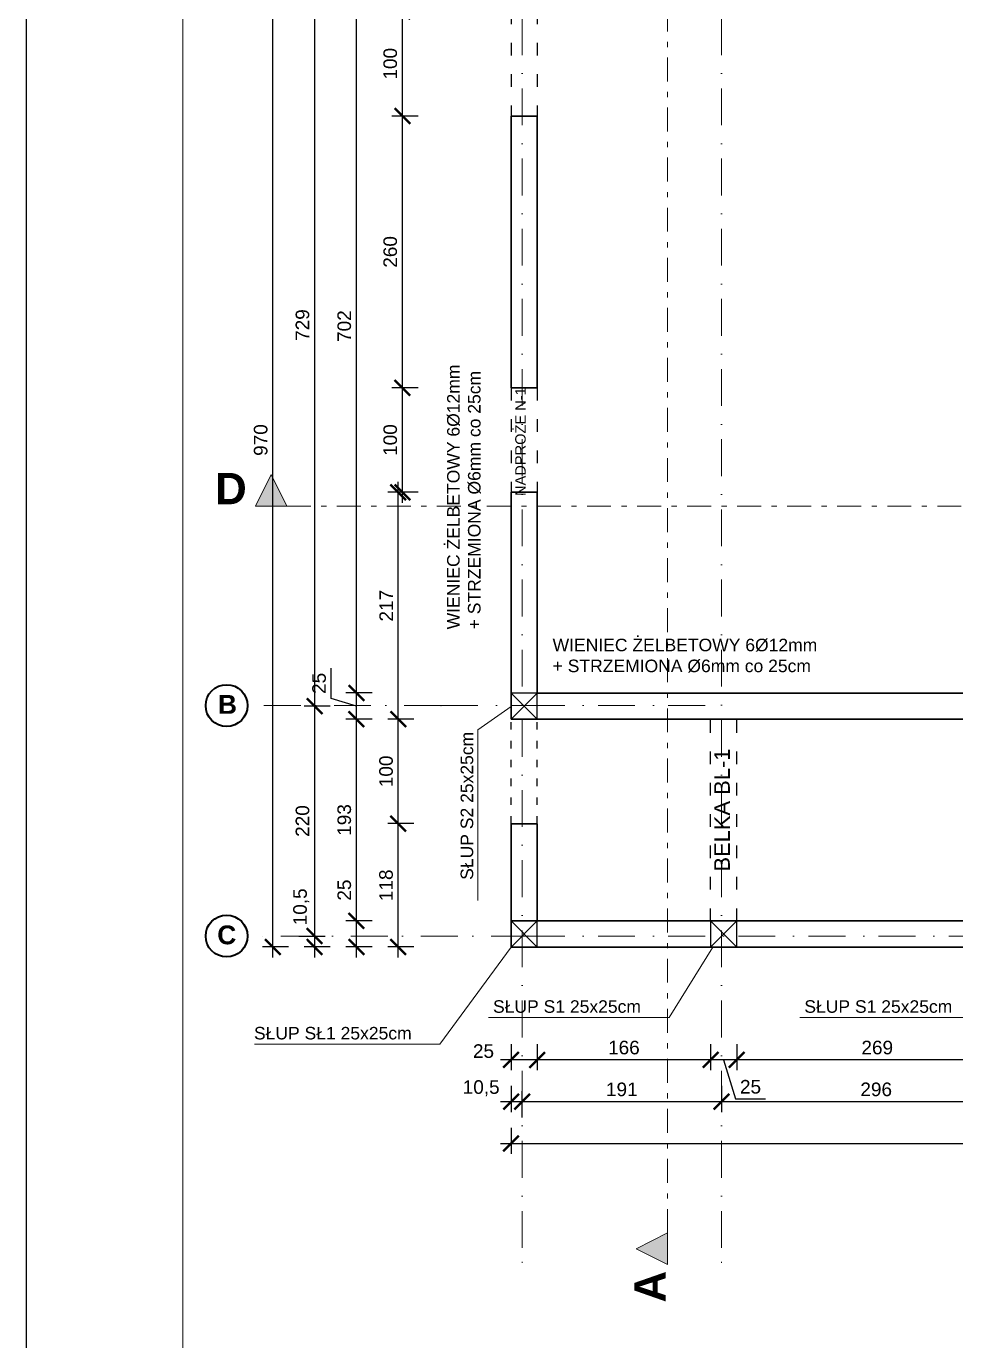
# Model space of a CAD drawing. Header units: millimetres. Extents: x 4647 to 73915, y -13612 to -8141.
# Drawn here: x 11099 to 11989, y -11752 to -10494 of the extents above; entities that cross this region are included whole.
import ezdxf
from ezdxf.enums import TextEntityAlignment as Align

# ---------------------------------------------------------------- set-up
doc = ezdxf.new("R2010")
doc.units = ezdxf.units.MM
for name, pattern in [('ACAD_ISO03W100', [30, 12, -18]), ('Kropki i Kreski', [67.027776, 35.277777, -17.638888, 0, -14.111111]), ('Przerywana podwójnie', [47.9, 22.9, -10, 5, -10])]:
    doc.linetypes.add(name, pattern=pattern)
for name, color, linetype, lineweight in [('a_beton_c', 3, 'ACAD_ISO03W100', 25), ('a_murowane_b', 20, 'Continuous', 30), ('a_opisy', 252, 'Continuous', 9), ('a_wymiary', 250, 'Continuous', 9), ('Cienka', 1, 'Continuous', 15), ('Konstrukcja - Siatka mod_Nr_Pióra__1', 7, 'Continuous', 5), ('Konstrukcja - Siatka mod_Nr_Pióra__7', 7, 'Continuous', 35), ('Opisy - Tekst_Nr_Pióra__1', 7, 'Continuous', 13), ('Znaczniki - Przekroje_Nr_Pióra__1', 7, 'Continuous', 5)]:
    doc.layers.add(name, color=color, linetype=linetype, lineweight=lineweight)
doc.layers.add('Konstrukcja - Siatka mod', color=7, linetype='Continuous')
doc.layers.add('Znaczniki - Przekroje', color=7, linetype='Continuous')
doc.layers.add('Konstrukcja - Siatka mod_Nr_Pióra__4', color=7, linetype='Continuous', lineweight=5, true_color=0x029e21)
doc.layers.add('Znaczniki - Przekroje_Nr_Pióra__5', color=7, linetype='Continuous', lineweight=5, true_color=0x40a5ff)
doc.styles.add('GENERATED_STYLE_1', font='arialbd.ttf')
doc.styles.get("Standard").update_dxf_attribs({"font": 'arial.ttf'})
doc.dimstyles.new('1-100', dxfattribs={"dimtxt": 13, "dimasz": 15, "dimexe": 10, "dimexo": 20, "dimgap": 5, "dimtad": 1, "dimdec": 1, "dimrnd": 0.5, "dimtxsty": 'Standard', "dimblk": 'ARCHTICK', "dimcen": 0.09, "dimdle": 10, "dimadec": 0, "dimazin": 0, "dimtfac": 1, "dimtdec": 1, "dimtofl": 0, "dimtmove": 0, "dimatfit": 3, "dimfxl": 10, "dimfxlon": 1, "dimtolj": 1, "dimtzin": 0, "dimarcsym": 0})

# ---------------------------------------------------------------- blocks, each defined once
blk = doc.blocks.new('Standardowy znacznik siatki_2')
at = {"layer": 'Konstrukcja - Siatka mod_Nr_Pióra__4', "linetype": 'Kropki i Kreski'}
for p, q in [((268.5, 0), (1533.2, 0)), ((1533.2, 0), (1801.7, 0)), ((268.5, 0), (0, 0))]:
    blk.add_line(p, q, dxfattribs=at)
blk.add_point((268.5, 0), dxfattribs=at)
blk.add_point((268.5, 0), dxfattribs=at)
at = {"layer": 'Konstrukcja - Siatka mod_Nr_Pióra__7', "linetype": 'Continuous'}
blk.add_circle((-20, 0), 20, dxfattribs=at)
at = {"layer": 'Konstrukcja - Siatka mod_Nr_Pióra__1', "style": 'GENERATED_STYLE_1'}
blk.add_attdef('AC_MarkerText_1', text='', height=18, dxfattribs=at).set_placement((-28.9, -13.3), align=Align.BOTTOM_LEFT)
blk = doc.blocks.new('Standardowy znacznik siatki_3')
at = {"layer": 'Konstrukcja - Siatka mod_Nr_Pióra__4', "linetype": 'Kropki i Kreski'}
for p, q in [((1, 0), (1660.6, 0)), ((1660.6, 0), (1661.6, 0))]:
    blk.add_line(p, q, dxfattribs=at)
at = {"layer": 'Konstrukcja - Siatka mod_Nr_Pióra__1', "style": 'GENERATED_STYLE_1'}
blk.add_attdef('AC_MarkerText_1', text='', height=18, rotation=90, dxfattribs=at).set_placement((-6.7, -6.8), align=Align.BOTTOM_LEFT)
blk = doc.blocks.new('Standardowy znacznik siatki_7')
at = {"layer": 'Konstrukcja - Siatka mod_Nr_Pióra__4', "linetype": 'Kropki i Kreski'}
for p, q in [((185.3, 0), (268.5, 0)), ((268.5, 0), (453.8, 0)), ((185.3, 0), (0, 0))]:
    blk.add_line(p, q, dxfattribs=at)
blk.add_point((185.3, 0), dxfattribs=at)
blk.add_point((185.3, 0), dxfattribs=at)
at = {"layer": 'Konstrukcja - Siatka mod_Nr_Pióra__7', "linetype": 'Continuous'}
blk.add_circle((-20, 0), 20, dxfattribs=at)
at = {"layer": 'Konstrukcja - Siatka mod_Nr_Pióra__1', "style": 'GENERATED_STYLE_1'}
blk.add_attdef('AC_MarkerText_1', text='', height=18, dxfattribs=at).set_placement((-28.2, -13.3), align=Align.BOTTOM_LEFT)
blk = doc.blocks.new('Standardowy znacznik siatki_8')
at = {"layer": 'Konstrukcja - Siatka mod_Nr_Pióra__4', "linetype": 'Kropki i Kreski'}
for p, q in [((1, 0), (1660.6, 0)), ((1660.6, 0), (1661.6, 0))]:
    blk.add_line(p, q, dxfattribs=at)
at = {"layer": 'Konstrukcja - Siatka mod_Nr_Pióra__1', "style": 'GENERATED_STYLE_1'}
blk.add_attdef('AC_MarkerText_1', text='', height=18, rotation=90, dxfattribs=at).set_placement((-6.7, -6.8), align=Align.BOTTOM_LEFT)
blk = doc.blocks.new('Płaszczyzna odcinająca_4', base_point=(8702.4, 399.4))
at = {"layer": 'Znaczniki - Przekroje_Nr_Pióra__1', "linetype": 'Continuous'}
for points in [[(8687.4, 399.4), (8717.4, 399.4), (8702.4, 429.4)], [(10476.6, 399.4), (10446.6, 399.4), (10461.6, 429.4)]]:
    blk.add_hatch(color=256, dxfattribs=at).paths.add_polyline_path(points, flags=0)
for p, q in [((8702.4, 429.4), (8687.4, 399.4)), ((8717.4, 399.4), (8702.4, 429.4)), ((10446.6, 399.4), (10461.6, 429.4)), ((10461.6, 429.4), (10476.6, 399.4)), ((8687.4, 399.4), (8717.4, 399.4)), ((10476.6, 399.4), (10446.6, 399.4))]:
    blk.add_line(p, q, dxfattribs=at)
at = {"layer": 'Znaczniki - Przekroje_Nr_Pióra__5', "linetype": 'Przerywana podwójnie'}
for p, q in [((8717.4, 399.4), (10112.9, 399.4)), ((10112.9, 399.4), (10446.6, 399.4))]:
    blk.add_line(p, q, dxfattribs=at)
blk.add_point((10112.9, 399.4), dxfattribs=at)
at = {"layer": 'Znaczniki - Przekroje_Nr_Pióra__1', "linetype": 'Continuous', "char_height": 30, "attachment_point": 7, "style": 'GENERATED_STYLE_1'}
for insert in [(8648.8, 401.1), (10485.6, 401.1)]:
    blk.add_mtext('{D}', dxfattribs=dict(at, insert=insert))
blk = doc.blocks.new('Płaszczyzna odcinająca_1', base_point=(9081.8, -311.1))
at = {"layer": 'Znaczniki - Przekroje_Nr_Pióra__1', "linetype": 'Continuous'}
blk.add_hatch(color=256, dxfattribs=at).paths.add_polyline_path([(9081.8, -326.1), (9081.8, -296.1), (9051.8, -311.1)], flags=0)
for p, q in [((9081.8, -296.1), (9051.8, -311.1)), ((9081.8, -326.1), (9081.8, -296.1)), ((9051.8, -311.1), (9081.8, -326.1))]:
    blk.add_line(p, q, dxfattribs=at)
at = {"layer": 'Znaczniki - Przekroje_Nr_Pióra__5', "linetype": 'Przerywana podwójnie'}
blk.add_line((9081.8, -296.1), (9081.8, 972.5), dxfattribs=at)
at = {"layer": 'Znaczniki - Przekroje_Nr_Pióra__1', "linetype": 'Continuous', "insert": (9080, -362.6), "char_height": 30, "attachment_point": 7, "rotation": 90, "style": 'GENERATED_STYLE_1'}
blk.add_mtext('{A}', dxfattribs=at)
blk = doc.blocks.new('_ArchTick')
at = {"color": 0, "linetype": 'ByBlock', "const_width": 0.15}
blk.add_lwpolyline([(-0.5, -0.5), (0.5, 0.5)], dxfattribs=at)
blk = doc.blocks.new('*D397')
at = {"layer": 'a_wymiary', "color": 0, "lineweight": -2, "transparency": 16777216}
for p, q in [((11779, -11468.2), (11779, -11493.2)), ((12048, -11468.2), (12048, -11493.2)), ((12058, -11483.2), (11769, -11483.2))]:
    blk.add_line(p, q, dxfattribs=at)
at = {"layer": 'DEFPOINTS', "color": 0, "transparency": 16777216}
for p in [(11779, -11375.2), (12048, -11375.2), (11779, -11483.2)]:
    blk.add_point(p, dxfattribs=at)
at = {"layer": 'a_wymiary', "color": 0, "lineweight": -2, "transparency": 16777216, "xscale": 15, "yscale": 15, "zscale": 15, "rotation": 180}
blk.add_blockref('_ArchTick', (11779, -11483.2), dxfattribs=at)
at = {"layer": 'a_wymiary', "color": 0, "lineweight": -2, "transparency": 16777216, "xscale": 15, "yscale": 15, "zscale": 15}
blk.add_blockref('_ArchTick', (12048, -11483.2), dxfattribs=at)
at = {"layer": 'a_wymiary', "color": 0, "transparency": 16777216, "insert": (11913.5, -11471.5), "char_height": 13, "attachment_point": 5}
blk.add_mtext('\\A1;269', dxfattribs=at)
blk = doc.blocks.new('*D398')
at = {"layer": 'a_wymiary', "color": 0, "lineweight": -2, "transparency": 16777216}
for p, q in [((11754, -11468.2), (11754, -11493.2)), ((11779, -11468.2), (11779, -11493.2)), ((11789, -11483.2), (11744, -11483.2)), ((11766.5, -11483.2), (11777.7, -11520.6)), ((11777.7, -11520.6), (11806.7, -11520.6))]:
    blk.add_line(p, q, dxfattribs=at)
at = {"layer": 'DEFPOINTS', "color": 0, "transparency": 16777216}
for p in [(11754, -11375.2), (11779, -11375.2), (11754, -11483.2)]:
    blk.add_point(p, dxfattribs=at)
at = {"layer": 'a_wymiary', "color": 0, "lineweight": -2, "transparency": 16777216, "xscale": 15, "yscale": 15, "zscale": 15, "rotation": 180}
blk.add_blockref('_ArchTick', (11754, -11483.2), dxfattribs=at)
at = {"layer": 'a_wymiary', "color": 0, "lineweight": -2, "transparency": 16777216, "xscale": 15, "yscale": 15, "zscale": 15}
blk.add_blockref('_ArchTick', (11779, -11483.2), dxfattribs=at)
at = {"layer": 'a_wymiary', "color": 0, "transparency": 16777216, "insert": (11792.2, -11509), "char_height": 13, "attachment_point": 5}
blk.add_mtext('\\A1;25', dxfattribs=at)
blk = doc.blocks.new('*D399')
at = {"layer": 'a_wymiary', "color": 0, "lineweight": -2, "transparency": 16777216}
for p, q in [((11588, -11468.2), (11588, -11493.2)), ((11754, -11468.2), (11754, -11493.2)), ((11764, -11483.2), (11578, -11483.2))]:
    blk.add_line(p, q, dxfattribs=at)
at = {"layer": 'DEFPOINTS', "color": 0, "transparency": 16777216}
for p in [(11754, -11375.2), (11588, -11393.6), (11588, -11483.2)]:
    blk.add_point(p, dxfattribs=at)
at = {"layer": 'a_wymiary', "color": 0, "lineweight": -2, "transparency": 16777216, "xscale": 15, "yscale": 15, "zscale": 15, "rotation": 180}
blk.add_blockref('_ArchTick', (11588, -11483.2), dxfattribs=at)
at = {"layer": 'a_wymiary', "color": 0, "lineweight": -2, "transparency": 16777216, "xscale": 15, "yscale": 15, "zscale": 15}
blk.add_blockref('_ArchTick', (11754, -11483.2), dxfattribs=at)
at = {"layer": 'a_wymiary', "color": 0, "transparency": 16777216, "insert": (11671, -11471.5), "char_height": 13, "attachment_point": 5}
blk.add_mtext('\\A1;166', dxfattribs=at)
blk = doc.blocks.new('*D400')
at = {"layer": 'a_wymiary', "color": 0, "lineweight": -2, "transparency": 16777216}
for p, q in [((11563, -11468.2), (11563, -11493.2)), ((11588, -11468.2), (11588, -11493.2)), ((11598, -11483.2), (11553, -11483.2))]:
    blk.add_line(p, q, dxfattribs=at)
at = {"layer": 'DEFPOINTS', "color": 0, "transparency": 16777216}
for p in [(11563, -11393.6), (11588, -11393.6), (11563, -11483.2)]:
    blk.add_point(p, dxfattribs=at)
at = {"layer": 'a_wymiary', "color": 0, "lineweight": -2, "transparency": 16777216, "xscale": 15, "yscale": 15, "zscale": 15, "rotation": 180}
blk.add_blockref('_ArchTick', (11563, -11483.2), dxfattribs=at)
at = {"layer": 'a_wymiary', "color": 0, "lineweight": -2, "transparency": 16777216, "xscale": 15, "yscale": 15, "zscale": 15}
blk.add_blockref('_ArchTick', (11588, -11483.2), dxfattribs=at)
at = {"layer": 'a_wymiary', "color": 0, "transparency": 16777216, "insert": (11536.6, -11474.9), "char_height": 13, "attachment_point": 5}
blk.add_mtext('\\A1;25', dxfattribs=at)
blk = doc.blocks.new('*D404')
at = {"layer": 'a_wymiary', "color": 0, "lineweight": -2, "transparency": 16777216}
for p, q in [((11764.5, -11508.2), (11764.5, -11533.2)), ((12060.5, -11508.2), (12060.5, -11533.2)), ((12070.5, -11523.2), (11754.5, -11523.2))]:
    blk.add_line(p, q, dxfattribs=at)
at = {"layer": 'DEFPOINTS', "color": 0, "transparency": 16777216}
for p in [(11764.5, -11375.2), (12060.5, -11375.2), (11764.5, -11523.2)]:
    blk.add_point(p, dxfattribs=at)
at = {"layer": 'a_wymiary', "color": 0, "lineweight": -2, "transparency": 16777216, "xscale": 15, "yscale": 15, "zscale": 15, "rotation": 180}
blk.add_blockref('_ArchTick', (11764.5, -11523.2), dxfattribs=at)
at = {"layer": 'a_wymiary', "color": 0, "lineweight": -2, "transparency": 16777216, "xscale": 15, "yscale": 15, "zscale": 15}
blk.add_blockref('_ArchTick', (12060.5, -11523.2), dxfattribs=at)
at = {"layer": 'a_wymiary', "color": 0, "transparency": 16777216, "insert": (11912.5, -11511.5), "char_height": 13, "attachment_point": 5}
blk.add_mtext('\\A1;296', dxfattribs=at)
blk = doc.blocks.new('*D405')
at = {"layer": 'a_wymiary', "color": 0, "lineweight": -2, "transparency": 16777216}
for p, q in [((11573.5, -11538.2), (11573.5, -11513.2)), ((11764.5, -11508.2), (11764.5, -11533.2)), ((11774.5, -11523.2), (11563.5, -11523.2))]:
    blk.add_line(p, q, dxfattribs=at)
at = {"layer": 'DEFPOINTS', "color": 0, "transparency": 16777216}
for p in [(11764.5, -11379.2), (11573.5, -11523.2), (11573.5, -11676.3)]:
    blk.add_point(p, dxfattribs=at)
at = {"layer": 'a_wymiary', "color": 0, "lineweight": -2, "transparency": 16777216, "xscale": 15, "yscale": 15, "zscale": 15, "rotation": 180}
blk.add_blockref('_ArchTick', (11573.5, -11523.2), dxfattribs=at)
at = {"layer": 'a_wymiary', "color": 0, "lineweight": -2, "transparency": 16777216, "xscale": 15, "yscale": 15, "zscale": 15}
blk.add_blockref('_ArchTick', (11764.5, -11523.2), dxfattribs=at)
at = {"layer": 'a_wymiary', "color": 0, "transparency": 16777216, "insert": (11669, -11511.5), "char_height": 13, "attachment_point": 5}
blk.add_mtext('\\A1;191', dxfattribs=at)
blk = doc.blocks.new('*D406')
at = {"layer": 'a_wymiary', "color": 0, "lineweight": -2, "transparency": 16777216}
for p, q in [((11563, -11508.2), (11563, -11533.2)), ((11573.5, -11538.2), (11573.5, -11513.2)), ((11583.5, -11523.2), (11553, -11523.2))]:
    blk.add_line(p, q, dxfattribs=at)
at = {"layer": 'DEFPOINTS', "color": 0, "transparency": 16777216}
for p in [(11563, -11375.2), (11563, -11523.2), (11573.5, -11676.3)]:
    blk.add_point(p, dxfattribs=at)
at = {"layer": 'a_wymiary', "color": 0, "lineweight": -2, "transparency": 16777216, "xscale": 15, "yscale": 15, "zscale": 15, "rotation": 180}
blk.add_blockref('_ArchTick', (11563, -11523.2), dxfattribs=at)
at = {"layer": 'a_wymiary', "color": 0, "lineweight": -2, "transparency": 16777216, "xscale": 15, "yscale": 15, "zscale": 15}
blk.add_blockref('_ArchTick', (11573.5, -11523.2), dxfattribs=at)
at = {"layer": 'a_wymiary', "color": 0, "transparency": 16777216, "insert": (11534.4, -11510.4), "char_height": 13, "attachment_point": 5}
blk.add_mtext('\\A1;10,5', dxfattribs=at)
blk = doc.blocks.new('*D407')
at = {"layer": 'a_wymiary', "color": 0, "lineweight": -2, "transparency": 16777216}
for p, q in [((11563, -11548.2), (11563, -11573.2)), ((12835, -11548.2), (12835, -11573.2)), ((11553, -11563.2), (12845, -11563.2))]:
    blk.add_line(p, q, dxfattribs=at)
at = {"layer": 'DEFPOINTS', "color": 0, "transparency": 16777216}
for p in [(11563, -11375.2), (12835, -11375.2), (12835, -11563.2)]:
    blk.add_point(p, dxfattribs=at)
at = {"layer": 'a_wymiary', "color": 0, "lineweight": -2, "transparency": 16777216, "xscale": 15, "yscale": 15, "zscale": 15, "rotation": 180}
blk.add_blockref('_ArchTick', (11563, -11563.2), dxfattribs=at)
at = {"layer": 'a_wymiary', "color": 0, "lineweight": -2, "transparency": 16777216, "xscale": 15, "yscale": 15, "zscale": 15}
blk.add_blockref('_ArchTick', (12835, -11563.2), dxfattribs=at)
at = {"layer": 'a_wymiary', "color": 0, "transparency": 16777216, "insert": (12199, -11551.7), "char_height": 13, "attachment_point": 5}
blk.add_mtext('\\A1;1272', dxfattribs=at)
blk = doc.blocks.new('*D408')
at = {"layer": 'a_wymiary', "color": 0, "lineweight": -2, "transparency": 16777216}
for p, q in [((11455, -11385.2), (11455, -11247.2)), ((11470, -11257.2), (11445, -11257.2)), ((11470, -11375.2), (11445, -11375.2))]:
    blk.add_line(p, q, dxfattribs=at)
at = {"layer": 'DEFPOINTS', "color": 0, "transparency": 16777216}
for p in [(11455, -11257.2), (11563, -11257.2), (11563, -11375.2)]:
    blk.add_point(p, dxfattribs=at)
at = {"layer": 'a_wymiary', "color": 0, "lineweight": -2, "transparency": 16777216, "xscale": 15, "yscale": 15, "zscale": 15}
for p, rotation in [((11455, -11257.2), 90), ((11455, -11375.2), 270)]:
    blk.add_blockref('_ArchTick', p, dxfattribs=dict(at, rotation=rotation))
at = {"layer": 'a_wymiary', "color": 0, "transparency": 16777216, "insert": (11443.4, -11316.2), "char_height": 13, "attachment_point": 5, "rotation": 90}
blk.add_mtext('\\A1;118', dxfattribs=at)
blk = doc.blocks.new('*D409')
at = {"layer": 'a_wymiary', "color": 0, "lineweight": -2, "transparency": 16777216}
for p, q in [((11455, -11267.2), (11455, -11147.2)), ((11470, -11157.2), (11445, -11157.2)), ((11470, -11257.2), (11445, -11257.2))]:
    blk.add_line(p, q, dxfattribs=at)
at = {"layer": 'DEFPOINTS', "color": 0, "transparency": 16777216}
for p in [(11455, -11157.2), (11563, -11157.2), (11563, -11257.2)]:
    blk.add_point(p, dxfattribs=at)
at = {"layer": 'a_wymiary', "color": 0, "lineweight": -2, "transparency": 16777216, "xscale": 15, "yscale": 15, "zscale": 15}
for p, rotation in [((11455, -11157.2), 90), ((11455, -11257.2), 270)]:
    blk.add_blockref('_ArchTick', p, dxfattribs=dict(at, rotation=rotation))
at = {"layer": 'a_wymiary', "color": 0, "transparency": 16777216, "insert": (11443.4, -11207.2), "char_height": 13, "attachment_point": 5, "rotation": 90}
blk.add_mtext('\\A1;100', dxfattribs=at)
blk = doc.blocks.new('*D410')
at = {"layer": 'a_wymiary', "color": 0, "lineweight": -2, "transparency": 16777216}
for p, q in [((11470, -10940.2), (11445, -10940.2)), ((11455, -11167.2), (11455, -10930.2)), ((11470, -11157.2), (11445, -11157.2))]:
    blk.add_line(p, q, dxfattribs=at)
at = {"layer": 'DEFPOINTS', "color": 0, "transparency": 16777216}
for p in [(11455, -10940.2), (11563, -10940.2), (11563, -11157.2)]:
    blk.add_point(p, dxfattribs=at)
at = {"layer": 'a_wymiary', "color": 0, "lineweight": -2, "transparency": 16777216, "xscale": 15, "yscale": 15, "zscale": 15}
for p, rotation in [((11455, -10940.2), 90), ((11455, -11157.2), 270)]:
    blk.add_blockref('_ArchTick', p, dxfattribs=dict(at, rotation=rotation))
at = {"layer": 'a_wymiary', "color": 0, "transparency": 16777216, "insert": (11443.5, -11048.7), "char_height": 13, "attachment_point": 5, "rotation": 90}
blk.add_mtext('\\A1;217', dxfattribs=at)
blk = doc.blocks.new('*D411')
at = {"layer": 'a_wymiary', "color": 0, "lineweight": -2, "transparency": 16777216}
for p, q in [((11459, -10950.2), (11459, -10830.2)), ((11474, -10840.2), (11449, -10840.2)), ((11474, -10940.2), (11449, -10940.2))]:
    blk.add_line(p, q, dxfattribs=at)
at = {"layer": 'DEFPOINTS', "color": 0, "transparency": 16777216}
for p in [(11459, -10840.2), (11563, -10840.2), (11563, -10940.2)]:
    blk.add_point(p, dxfattribs=at)
at = {"layer": 'a_wymiary', "color": 0, "lineweight": -2, "transparency": 16777216, "xscale": 15, "yscale": 15, "zscale": 15}
for p, rotation in [((11459, -10840.2), 90), ((11459, -10940.2), 270)]:
    blk.add_blockref('_ArchTick', p, dxfattribs=dict(at, rotation=rotation))
at = {"layer": 'a_wymiary', "color": 0, "transparency": 16777216, "insert": (11447.4, -10890.2), "char_height": 13, "attachment_point": 5, "rotation": 90}
blk.add_mtext('\\A1;100', dxfattribs=at)
blk = doc.blocks.new('*D412')
at = {"layer": 'a_wymiary', "color": 0, "lineweight": -2, "transparency": 16777216}
for p, q in [((11459, -10850.2), (11459, -10570.2)), ((11474, -10580.2), (11449, -10580.2)), ((11474, -10840.2), (11449, -10840.2))]:
    blk.add_line(p, q, dxfattribs=at)
at = {"layer": 'DEFPOINTS', "color": 0, "transparency": 16777216}
for p in [(11459, -10580.2), (11563, -10580.2), (11563, -10840.2)]:
    blk.add_point(p, dxfattribs=at)
at = {"layer": 'a_wymiary', "color": 0, "lineweight": -2, "transparency": 16777216, "xscale": 15, "yscale": 15, "zscale": 15}
for p, rotation in [((11459, -10580.2), 90), ((11459, -10840.2), 270)]:
    blk.add_blockref('_ArchTick', p, dxfattribs=dict(at, rotation=rotation))
at = {"layer": 'a_wymiary', "color": 0, "transparency": 16777216, "insert": (11447.4, -10710.2), "char_height": 13, "attachment_point": 5, "rotation": 90}
blk.add_mtext('\\A1;260', dxfattribs=at)
blk = doc.blocks.new('*D413')
at = {"layer": 'a_wymiary', "color": 0, "lineweight": -2, "transparency": 16777216}
for p, q in [((11459, -10590.2), (11459, -10470.2)), ((11474, -10480.2), (11449, -10480.2)), ((11474, -10580.2), (11449, -10580.2))]:
    blk.add_line(p, q, dxfattribs=at)
at = {"layer": 'DEFPOINTS', "color": 0, "transparency": 16777216}
for p in [(11459, -10480.2), (11563, -10480.2), (11563, -10580.2)]:
    blk.add_point(p, dxfattribs=at)
at = {"layer": 'a_wymiary', "color": 0, "lineweight": -2, "transparency": 16777216, "xscale": 15, "yscale": 15, "zscale": 15}
for p, rotation in [((11459, -10480.2), 90), ((11459, -10580.2), 270)]:
    blk.add_blockref('_ArchTick', p, dxfattribs=dict(at, rotation=rotation))
at = {"layer": 'a_wymiary', "color": 0, "transparency": 16777216, "insert": (11447.4, -10530.2), "char_height": 13, "attachment_point": 5, "rotation": 90}
blk.add_mtext('\\A1;100', dxfattribs=at)
blk = doc.blocks.new('*D415')
at = {"layer": 'a_wymiary', "color": 0, "lineweight": -2, "transparency": 16777216}
for p, q in [((11415, -11350.2), (11415, -11306.3)), ((11430, -11350.2), (11405, -11350.2)), ((11415, -11385.2), (11415, -11350.2)), ((11430, -11375.2), (11405, -11375.2))]:
    blk.add_line(p, q, dxfattribs=at)
at = {"layer": 'DEFPOINTS', "color": 0, "transparency": 16777216}
for p in [(11415, -11350.2), (11559, -11350.2), (11563, -11375.2)]:
    blk.add_point(p, dxfattribs=at)
at = {"layer": 'a_wymiary', "color": 0, "lineweight": -2, "transparency": 16777216, "xscale": 15, "yscale": 15, "zscale": 15}
for p, rotation in [((11415, -11350.2), 90), ((11415, -11375.2), 270)]:
    blk.add_blockref('_ArchTick', p, dxfattribs=dict(at, rotation=rotation))
at = {"layer": 'a_wymiary', "color": 0, "transparency": 16777216, "insert": (11403.4, -11320.8), "char_height": 13, "attachment_point": 5, "rotation": 90}
blk.add_mtext('\\A1;25', dxfattribs=at)
blk = doc.blocks.new('*D416')
at = {"layer": 'a_wymiary', "color": 0, "lineweight": -2, "transparency": 16777216}
for p, q in [((11415, -11360.2), (11415, -11147.2)), ((11430, -11157.2), (11405, -11157.2)), ((11430, -11350.2), (11405, -11350.2))]:
    blk.add_line(p, q, dxfattribs=at)
at = {"layer": 'DEFPOINTS', "color": 0, "transparency": 16777216}
for p in [(11415, -11157.2), (11563, -11157.2), (11559, -11350.2)]:
    blk.add_point(p, dxfattribs=at)
at = {"layer": 'a_wymiary', "color": 0, "lineweight": -2, "transparency": 16777216, "xscale": 15, "yscale": 15, "zscale": 15}
for p, rotation in [((11415, -11157.2), 90), ((11415, -11350.2), 270)]:
    blk.add_blockref('_ArchTick', p, dxfattribs=dict(at, rotation=rotation))
at = {"layer": 'a_wymiary', "color": 0, "transparency": 16777216, "insert": (11403.4, -11253.7), "char_height": 13, "attachment_point": 5, "rotation": 90}
blk.add_mtext('\\A1;193', dxfattribs=at)
blk = doc.blocks.new('*D417')
at = {"layer": 'a_wymiary', "color": 0, "lineweight": -2, "transparency": 16777216}
for p, q in [((11390.9, -11137.5), (11390.9, -11108.6)), ((11415, -11167.2), (11415, -11122.2)), ((11415, -11144.7), (11390.9, -11137.5)), ((11430, -11132.2), (11405, -11132.2)), ((11430, -11157.2), (11405, -11157.2))]:
    blk.add_line(p, q, dxfattribs=at)
at = {"layer": 'DEFPOINTS', "color": 0, "transparency": 16777216}
for p in [(11415, -11132.2), (11563, -11132.2), (11563, -11157.2)]:
    blk.add_point(p, dxfattribs=at)
at = {"layer": 'a_wymiary', "color": 0, "lineweight": -2, "transparency": 16777216, "xscale": 15, "yscale": 15, "zscale": 15}
for p, rotation in [((11415, -11132.2), 90), ((11415, -11157.2), 270)]:
    blk.add_blockref('_ArchTick', p, dxfattribs=dict(at, rotation=rotation))
at = {"layer": 'a_wymiary', "color": 0, "transparency": 16777216, "insert": (11379.3, -11123), "char_height": 13, "attachment_point": 5, "rotation": 90}
blk.add_mtext('\\A1;25', dxfattribs=at)
blk = doc.blocks.new('*D418')
at = {"layer": 'a_wymiary', "color": 0, "lineweight": -2, "transparency": 16777216}
for p, q in [((11415, -11142.2), (11415, -10420.2)), ((11430, -10430.2), (11405, -10430.2)), ((11430, -11132.2), (11405, -11132.2))]:
    blk.add_line(p, q, dxfattribs=at)
at = {"layer": 'DEFPOINTS', "color": 0, "transparency": 16777216}
for p in [(11415, -10430.2), (11563, -10430.2), (11563, -11132.2)]:
    blk.add_point(p, dxfattribs=at)
at = {"layer": 'a_wymiary', "color": 0, "lineweight": -2, "transparency": 16777216, "xscale": 15, "yscale": 15, "zscale": 15}
for p, rotation in [((11415, -10430.2), 90), ((11415, -11132.2), 270)]:
    blk.add_blockref('_ArchTick', p, dxfattribs=dict(at, rotation=rotation))
at = {"layer": 'a_wymiary', "color": 0, "transparency": 16777216, "insert": (11403.4, -10781.2), "char_height": 13, "attachment_point": 5, "rotation": 90}
blk.add_mtext('\\A1;702', dxfattribs=at)
blk = doc.blocks.new('*D421')
at = {"layer": 'a_wymiary', "color": 0, "lineweight": -2, "transparency": 16777216}
for p, q in [((11375, -10405.7), (11375, -11154.7)), ((11360, -10415.7), (11385, -10415.7)), ((11390, -11144.7), (11365, -11144.7))]:
    blk.add_line(p, q, dxfattribs=at)
at = {"layer": 'DEFPOINTS', "color": 0, "transparency": 16777216}
for p in [(11310.7, -10415.7), (11375, -11144.7), (11563, -11144.7)]:
    blk.add_point(p, dxfattribs=at)
at = {"layer": 'a_wymiary', "color": 0, "lineweight": -2, "transparency": 16777216, "xscale": 15, "yscale": 15, "zscale": 15}
for p, rotation in [((11375, -10415.7), 90), ((11375, -11144.7), 270)]:
    blk.add_blockref('_ArchTick', p, dxfattribs=dict(at, rotation=rotation))
at = {"layer": 'a_wymiary', "color": 0, "transparency": 16777216, "insert": (11363.4, -10780.2), "char_height": 13, "attachment_point": 5, "rotation": 90}
blk.add_mtext('\\A1;729', dxfattribs=at)
blk = doc.blocks.new('*D422')
at = {"layer": 'a_wymiary', "color": 0, "lineweight": -2, "transparency": 16777216}
for p, q in [((11375, -11134.7), (11375, -11374.7)), ((11390, -11144.7), (11365, -11144.7)), ((11360, -11364.7), (11385, -11364.7))]:
    blk.add_line(p, q, dxfattribs=at)
at = {"layer": 'DEFPOINTS', "color": 0, "transparency": 16777216}
for p in [(11563, -11144.7), (11310.7, -11364.7), (11375, -11364.7)]:
    blk.add_point(p, dxfattribs=at)
at = {"layer": 'a_wymiary', "color": 0, "lineweight": -2, "transparency": 16777216, "xscale": 15, "yscale": 15, "zscale": 15}
for p, rotation in [((11375, -11144.7), 90), ((11375, -11364.7), 270)]:
    blk.add_blockref('_ArchTick', p, dxfattribs=dict(at, rotation=rotation))
at = {"layer": 'a_wymiary', "color": 0, "transparency": 16777216, "insert": (11363.4, -11254.7), "char_height": 13, "attachment_point": 5, "rotation": 90}
blk.add_mtext('\\A1;220', dxfattribs=at)
blk = doc.blocks.new('*D423')
at = {"layer": 'a_wymiary', "color": 0, "lineweight": -2, "transparency": 16777216}
for p, q in [((11375, -11354.7), (11375, -11385.2)), ((11360, -11364.7), (11385, -11364.7)), ((11390, -11375.2), (11365, -11375.2))]:
    blk.add_line(p, q, dxfattribs=at)
at = {"layer": 'DEFPOINTS', "color": 0, "transparency": 16777216}
for p in [(11310.7, -11364.7), (11375, -11375.2), (11563, -11375.2)]:
    blk.add_point(p, dxfattribs=at)
at = {"layer": 'a_wymiary', "color": 0, "lineweight": -2, "transparency": 16777216, "xscale": 15, "yscale": 15, "zscale": 15}
for p, rotation in [((11375, -11364.7), 90), ((11375, -11375.2), 270)]:
    blk.add_blockref('_ArchTick', p, dxfattribs=dict(at, rotation=rotation))
at = {"layer": 'a_wymiary', "color": 0, "transparency": 16777216, "insert": (11362.2, -11336.8), "char_height": 13, "attachment_point": 5, "rotation": 90}
blk.add_mtext('\\A1;10,5', dxfattribs=at)
blk = doc.blocks.new('*D424')
at = {"layer": 'a_wymiary', "color": 0, "lineweight": -2, "transparency": 16777216}
for p, q in [((11335, -11385.2), (11335, -10395.2)), ((11350, -10405.2), (11325, -10405.2)), ((11350, -11375.2), (11325, -11375.2))]:
    blk.add_line(p, q, dxfattribs=at)
at = {"layer": 'DEFPOINTS', "color": 0, "transparency": 16777216}
for p in [(11335, -10405.2), (11563, -10405.2), (11563, -11375.2)]:
    blk.add_point(p, dxfattribs=at)
at = {"layer": 'a_wymiary', "color": 0, "lineweight": -2, "transparency": 16777216, "xscale": 15, "yscale": 15, "zscale": 15}
for p, rotation in [((11335, -10405.2), 90), ((11335, -11375.2), 270)]:
    blk.add_blockref('_ArchTick', p, dxfattribs=dict(at, rotation=rotation))
at = {"layer": 'a_wymiary', "color": 0, "transparency": 16777216, "insert": (11323.4, -10890.2), "char_height": 13, "attachment_point": 5, "rotation": 90}
blk.add_mtext('\\A1;970', dxfattribs=at)

msp = doc.modelspace()

# ---------------------------------------------------------------- linework, layer by layer
msp.add_lwpolyline([(11098.99, -12577.97), (13198.99, -12577.97), (13198.99, -9607.97), (11098.99, -9607.97)], close=True)
at = {"layer": 'a_beton_c'}
for points in [[(11562.99, -10480.22), (11562.99, -10580.22)], [(11587.99, -10480.22), (11587.99, -10580.22)], [(11562.99, -10840.22), (11562.99, -10940.22)], [(11587.99, -10840.22), (11587.99, -10940.22)], [(11753.99, -11350.23), (11753.99, -11157.23)], [(11778.99, -11350.23), (11778.99, -11157.23)]]:
    msp.add_lwpolyline(points, dxfattribs=at)
at = {"layer": 'a_beton_c', "linetype": 'ByBlock'}
for points in [[(11562.99, -11132.23), (11562.99, -11157.23), (11587.99, -11157.23), (11587.99, -11132.23)], [(11562.99, -11350.23), (11562.99, -11375.23), (11587.99, -11375.23), (11587.99, -11350.23)], [(11753.99, -11350.23), (11753.99, -11375.23), (11778.99, -11375.23), (11778.99, -11350.23)]]:
    msp.add_lwpolyline(points, close=True, dxfattribs=at)
for points in [[(11562.99, -11157.23), (11587.99, -11132.23)], [(11562.99, -11132.23), (11587.99, -11157.23)], [(11562.99, -11375.23), (11587.99, -11350.23)], [(11562.99, -11350.23), (11587.99, -11375.23)], [(11753.99, -11375.23), (11778.99, -11350.23)], [(11753.99, -11350.23), (11778.99, -11375.23)]]:
    msp.add_lwpolyline(points, dxfattribs=at)
at = {"layer": 'a_beton_c', "ltscale": 0.6}
for points in [[(11562.99, -11257.23), (11562.99, -11157.23)], [(11587.99, -11257.23), (11587.99, -11157.23)]]:
    msp.add_lwpolyline(points, dxfattribs=at)
at = {"layer": 'a_murowane_b'}
for points in [[(11587.99, -10580.22), (11562.99, -10580.22)], [(11562.99, -10580.22), (11562.99, -10840.22)], [(11587.99, -10840.22), (11587.99, -10580.22)], [(11587.99, -10840.22), (11562.99, -10840.22)], [(11562.99, -10940.22), (11587.99, -10940.22)], [(11562.99, -10940.22), (11562.99, -11157.23)], [(11778.99, -11132.23), (11587.99, -11132.23), (11587.99, -10940.22)], [(11778.99, -11157.23), (11998.99, -11157.23), (11998.99, -11132.23), (11778.99, -11132.23)], [(11587.99, -11157.23), (11587.99, -11157.23), (11562.99, -11157.23)], [(11778.99, -11157.23), (11587.99, -11157.23)], [(11562.99, -11257.23), (11587.99, -11257.23)], [(11562.99, -11257.23), (11562.99, -11350.23)], [(11587.99, -11257.23), (11587.99, -11350.23)], [(11562.99, -11350.23), (12149.99, -11350.23)], [(11562.99, -11350.23), (11562.99, -11375.23), (12149.99, -11375.23)]]:
    msp.add_lwpolyline(points, dxfattribs=at)
at = {"layer": 'a_opisy'}
for p, q in [((11531.14, -11167.3), (11562.99, -11145.23)), ((11531.14, -11330.81), (11531.14, -11167.3)), ((11562.99, -11375.23), (11494.94, -11468.3)), ((11756.15, -11375.23), (11714.42, -11442.57)), ((11714.42, -11442.57), (11541.36, -11442.57)), ((12012.42, -11442.57), (11839.36, -11442.57)), ((11494.94, -11468.3), (11317.42, -11468.3))]:
    msp.add_line(p, q, dxfattribs=at)
at = {"layer": 'Opisy - Tekst_Nr_Pióra__1', "linetype": 'Continuous', "ltscale": 10, "flags": 128}
msp.add_lwpolyline([(13148.99, -12377.97), (11248.99, -12377.97), (11248.99, -9657.97), (13148.99, -9657.97)], close=True, dxfattribs=at)

# ---------------------------------------------------------------- block references
at = {"layer": 'Konstrukcja - Siatka mod', "linetype": 'Continuous', "rotation": 270}
for name, p in [('Standardowy znacznik siatki_3', (11573.49, -10015.73)), ('Standardowy znacznik siatki_8', (11764.49, -10015.73))]:
    msp.add_blockref(name, p, dxfattribs=at)
at = {"layer": 'Konstrukcja - Siatka mod', "linetype": 'Continuous'}
ref = msp.add_blockref('Standardowy znacznik siatki_7', (11310.7, -11144.24), dxfattribs=at)
ref.add_attrib('AC_MarkerText_1', 'B', dxfattribs={"linetype": 'Continuous', "height": 18, "style": 'GENERATED_STYLE_1'}).set_placement((11282.47, -11157.53), align=Align.BOTTOM_LEFT)
ref = msp.add_blockref('Standardowy znacznik siatki_2', (11310.7, -11364.73), dxfattribs=at)
ref.add_attrib('AC_MarkerText_1', 'C', dxfattribs={"linetype": 'Continuous', "height": 18, "style": 'GENERATED_STYLE_1'}).set_placement((11281.81, -11378.02), align=Align.BOTTOM_LEFT)
at = {"layer": 'Znaczniki - Przekroje'}
for name, p in [('Płaszczyzna odcinająca_1', (11712.67, -11663.84)), ('Płaszczyzna odcinająca_4', (11333.36, -10953.32))]:
    msp.add_blockref(name, p, dxfattribs=at)

# ---------------------------------------------------------------- texts
at = {"layer": 'a_opisy', "char_height": 12}
for s, insert, width, attachment_point, rotation in [('WIENIEC ŻELBETOWY 6%%C12mm \\P+ STRZEMIONA %%C6mm co 25cm', (11501.76, -11071.31), 644.3748, 1, 90), ('SŁUP S2 25x25cm', (11514.74, -11310.97), 285.6, 1, 90), ('SŁUP S1 25x25cm', (11985.34, -11426.17), 285.6, 3, 359.9992)]:
    msp.add_mtext(s, dxfattribs=dict(at, insert=insert, width=width, attachment_point=attachment_point, rotation=rotation))
for s, insert, width, attachment_point in [('WIENIEC ŻELBETOWY 6%%C12mm \\P+ STRZEMIONA %%C6mm co 25cm', (11602.78, -11080.27), 644.3748, 1), ('SŁUP S1 25x25cm', (11687.34, -11426.17), 285.6, 3), ('SŁUP SŁ1 25x25cm', (11467.86, -11463.82), 285.6, 9)]:
    msp.add_mtext(s, dxfattribs=dict(at, insert=insert, width=width, attachment_point=attachment_point))
at = {"layer": 'Cienka', "width": 326.8786, "attachment_point": 1, "rotation": 90}
for s, insert, char_height in [('{\\C1;NADPROŻE N-1}', (11566.98, -10943.71), 10), ('{\\H0.75x;\\C1;BELKA BL-1}', (11757.42, -11303.03), 20)]:
    msp.add_mtext(s, dxfattribs=dict(at, insert=insert, char_height=char_height))

# ---------------------------------------------------------------- dimensions: what is measured, and where the dimension line sits
at = {"layer": 'a_wymiary'}
for base, p1, p2, override, picture, middle in [((11335.04, -10405.23), (11562.99, -11375.23), (11562.99, -10405.23), {"dimfxl": 15}, '*D424', (11323.4, -10890.23)), ((11375.04, -11144.73), (11310.7, -10415.73), (11562.99, -11144.73), {"dimtmove": 1, "dimfxl": 15}, '*D421', (11363.4, -10780.23)), ((11415.04, -10430.23), (11562.99, -11132.23), (11562.99, -10430.23), {"dimtmove": 1, "dimfxl": 15}, '*D418', (11403.4, -10781.23)), ((11459.04, -10480.22), (11562.99, -10580.22), (11562.99, -10480.22), {"dimtmove": 1, "dimfxl": 15}, '*D413', (11447.4, -10530.22)), ((11459.04, -10580.22), (11562.99, -10840.22), (11562.99, -10580.22), {"dimtmove": 1, "dimfxl": 15}, '*D412', (11447.4, -10710.22)), ((11459.04, -10840.22), (11562.99, -10940.22), (11562.99, -10840.22), {"dimtmove": 1, "dimfxl": 15}, '*D411', (11447.4, -10890.22)), ((11455.04, -10940.22), (11562.99, -11157.23), (11562.99, -10940.22), {"dimtmove": 1, "dimfxl": 15}, '*D410', (11443.51, -11048.73)), ((11415.04, -11132.23), (11562.99, -11157.23), (11562.99, -11132.23), {"dimtmove": 1, "dimfxl": 15}, '*D417', (11379.27, -11132.49)), ((11375.04, -11364.73), (11562.99, -11144.73), (11310.7, -11364.73), {"dimtmove": 1, "dimfxl": 15}, '*D422', (11363.4, -11254.73)), ((11415.04, -11157.23), (11558.99, -11350.23), (11562.99, -11157.23), {"dimtmove": 1, "dimfxl": 15}, '*D416', (11403.4, -11253.73)), ((11455.04, -11157.23), (11562.99, -11257.23), (11562.99, -11157.23), {"dimtmove": 1, "dimfxl": 15}, '*D409', (11443.4, -11207.23)), ((11455.04, -11257.23), (11562.99, -11375.23), (11562.99, -11257.23), {"dimfxl": 15}, '*D408', (11443.4, -11316.23)), ((11415.04, -11350.23), (11562.99, -11375.23), (11558.99, -11350.23), {"dimfxl": 15}, '*D415', (11403.4, -11320.76))]:
    dim = msp.add_linear_dim(base=base, p1=p1, p2=p2, angle=90, dimstyle='1-100', override=override, dxfattribs=at)
    dim.commit()
    dim.dimension.update_dxf_attribs({"geometry": picture, "text_midpoint": middle})
dim = msp.add_linear_dim(base=(11375.04, -11375.23), p1=(11310.7, -11364.73), p2=(11562.99, -11375.23), angle=90, dimstyle='1-100', override={"dimtmove": 1, "dimfxl": 15}, dxfattribs=at)
dim.commit()
dim.dimension.update_dxf_attribs({"geometry": '*D423', "text_midpoint": (11375.04, -11336.84), "dimtype": 160})
for base, p1, p2, picture, middle in [((11562.99, -11523.18), (11573.49, -11676.33), (11562.99, -11375.23), '*D406', (11534.36, -11523.17)), ((11562.99, -11483.18), (11587.99, -11393.57), (11562.99, -11393.57), '*D400', (11536.64, -11486.52))]:
    dim = msp.add_linear_dim(base=base, p1=p1, p2=p2, dimstyle='1-100', override={"dimtmove": 1, "dimfxl": 15}, dxfattribs=at)
    dim.commit()
    dim.dimension.update_dxf_attribs({"geometry": picture, "text_midpoint": middle, "dimtype": 160})
for base, p1, p2, override, picture, middle in [((12834.99, -11563.18), (11562.99, -11375.23), (12834.99, -11375.23), {"dimfxl": 15}, '*D407', (12198.99, -11551.65)), ((11573.49, -11523.18), (11764.49, -11379.23), (11573.49, -11676.33), {"dimtmove": 1, "dimfxl": 15}, '*D405', (11668.99, -11511.54)), ((11587.99, -11483.18), (11753.99, -11375.23), (11587.99, -11393.57), {"dimtmove": 1, "dimfxl": 15}, '*D399', (11670.99, -11471.54)), ((11753.99, -11483.18), (11778.99, -11375.23), (11753.99, -11375.23), {"dimtmove": 1, "dimfxl": 15}, '*D398', (11782.72, -11508.95)), ((11764.49, -11523.18), (12060.49, -11375.23), (11764.49, -11375.23), {"dimtmove": 1, "dimfxl": 15}, '*D404', (11912.49, -11511.54)), ((11778.99, -11483.18), (12047.99, -11375.23), (11778.99, -11375.23), {"dimtmove": 1, "dimfxl": 15}, '*D397', (11913.49, -11471.54))]:
    dim = msp.add_linear_dim(base=base, p1=p1, p2=p2, dimstyle='1-100', override=override, dxfattribs=at)
    dim.commit()
    dim.dimension.update_dxf_attribs({"geometry": picture, "text_midpoint": middle})

doc.saveas('drawing.dxf')
